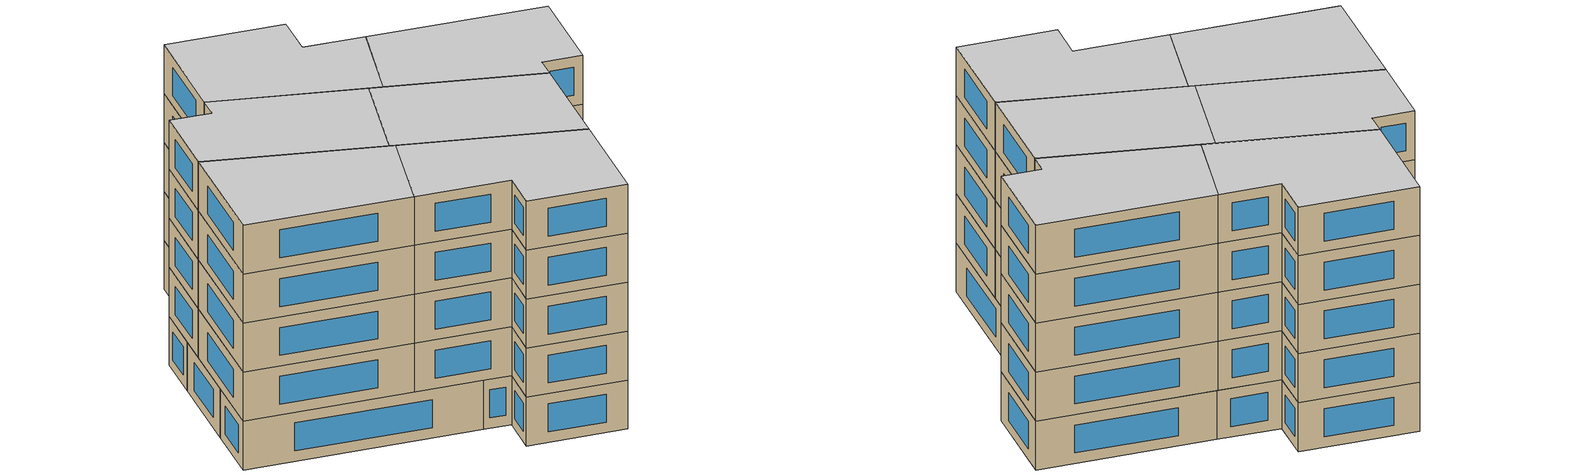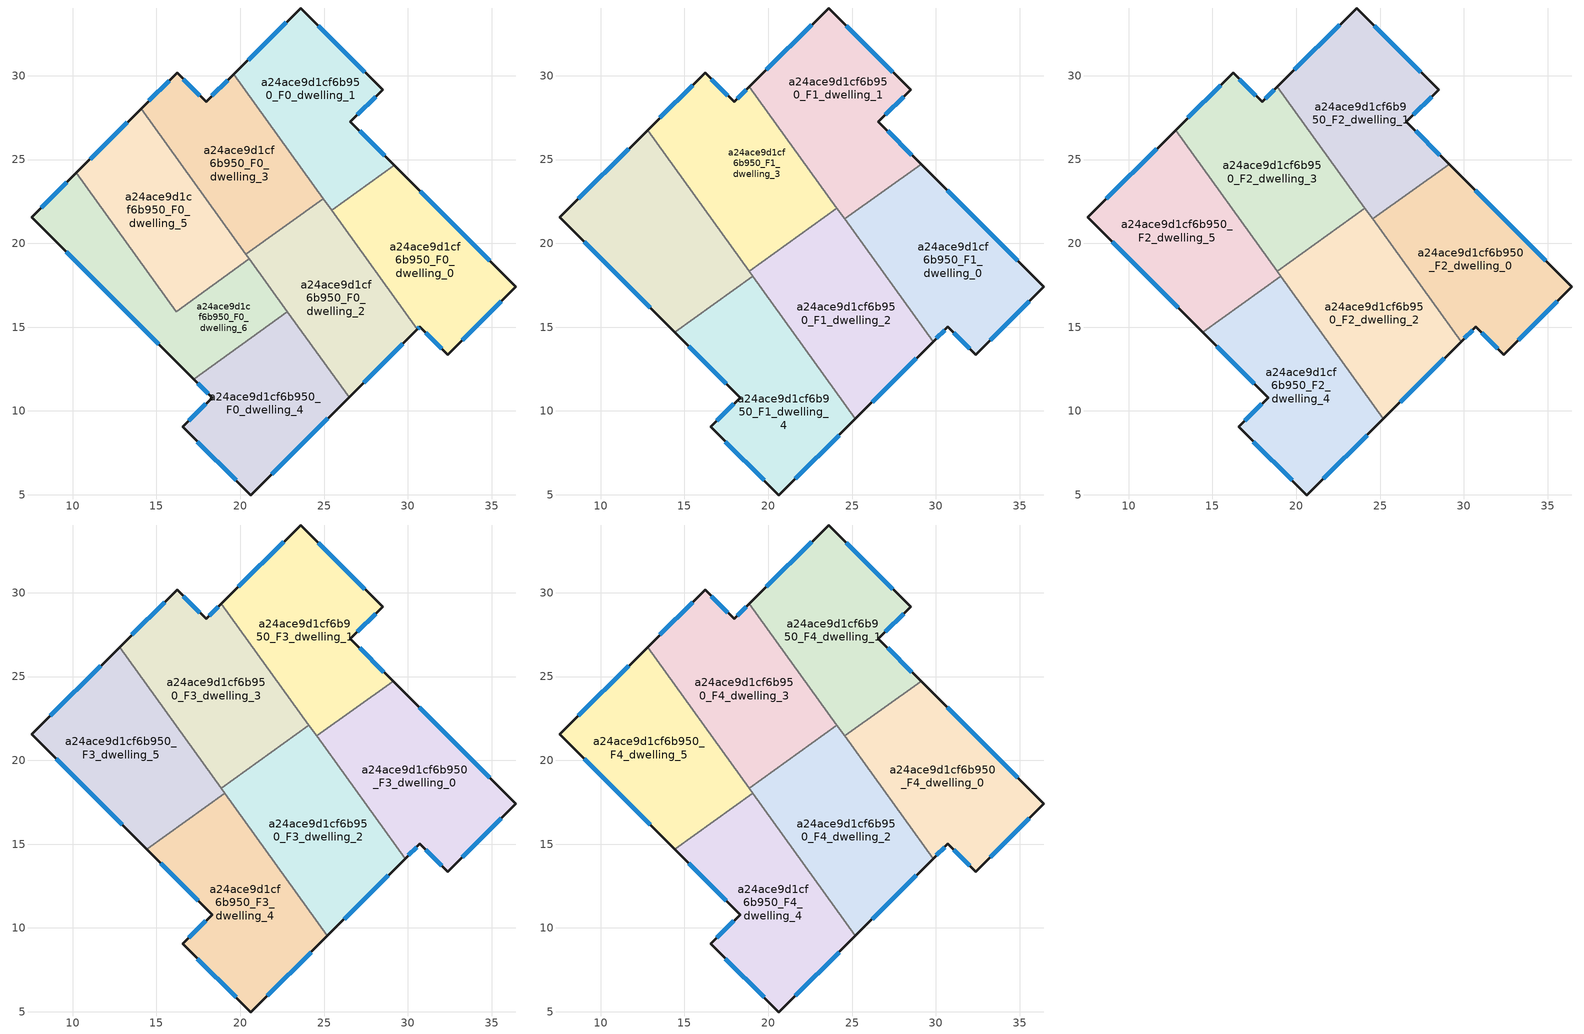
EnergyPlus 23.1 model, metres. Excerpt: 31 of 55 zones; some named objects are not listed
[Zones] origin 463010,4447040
a24ace9d1cf6b950_F0_dwelling_0
 floor ground (EU_floor_Construction): 36.44,17.41 32.37,13.36 30.72,15.01 30.56,14.86 25.45,21.97 29.18,24.66 z0
 wall outside (EU_wall_Construction): 30.56,14.86 30.72,15.01 32.37,13.36 36.44,17.41 29.18,24.66 z0:3
 wall to a24ace9d1cf6b950_F0_dwelling_1 (EU_wall_Construction): 29.18,24.66 25.45,21.97 z0:3
 wall to a24ace9d1cf6b950_F0_dwelling_2 (EU_wall_Construction): 25.45,21.97 30.56,14.86 z0:3
 window (EU_Window_Construction): 31.07,14.66 32.01,13.72 / 30.6,14.9 30.68,14.98 / 34.89,18.96 30.74,23.1 / 33.24,14.23 35.57,16.54 z0.64:2.36
a24ace9d1cf6b950_F0_dwelling_1
 floor ground (EU_floor_Construction): 28.49,29.17 26.57,27.27 29.18,24.66 25.45,21.97 19.61,30.08 23.6,34.04 z0
 wall outside (EU_wall_Construction): 29.18,24.66 26.57,27.27 28.49,29.17 23.6,34.04 19.61,30.08 z0:3
 wall to a24ace9d1cf6b950_F0_dwelling_3 (EU_wall_Construction): 19.61,30.08 24.94,22.67 z0:3
 wall to a24ace9d1cf6b950_F0_dwelling_2 (EU_wall_Construction): 24.94,22.67 25.45,21.97 z0:3
 window (EU_Window_Construction): 22.75,33.19 20.46,30.93 / 27.44,30.21 24.65,33 / 26.98,27.67 28.08,28.76 / 28.62,25.22 27.13,26.71 z0.64:2.36
a24ace9d1cf6b950_F0_dwelling_2
 floor ground (EU_floor_Construction): 24.94,22.67 30.56,14.86 26.49,10.81 20.34,19.35 z0
 wall outside (EU_wall_Construction): 26.49,10.81 30.56,14.86 z0:3
 wall to a24ace9d1cf6b950_F0_dwelling_3 (EU_wall_Construction): 24.94,22.67 20.34,19.35 z0:3
 wall to a24ace9d1cf6b950_F0_dwelling_4 (EU_wall_Construction): 22.8,15.93 26.49,10.81 z0:3
 wall to a24ace9d1cf6b950_F0_dwelling_6 (EU_wall_Construction): 20.54,19.08 22.8,15.93 z0:3
 wall to a24ace9d1cf6b950_F0_dwelling_5 (EU_wall_Construction): 20.34,19.35 20.54,19.08 z0:3
 window (EU_Window_Construction): 27.36,11.68 29.69,14 z0.64:2.36
 ceiling adiabatic (EU_roof_Construction): 29.83,14.14 24.12,22.07 20.34,19.35 26.49,10.81 z3
a24ace9d1cf6b950_F0_dwelling_3
 floor ground (EU_floor_Construction): 19.61,30.08 24.94,22.67 20.34,19.35 14.09,28.04 16.23,30.17 17.96,28.44 z0
 wall outside (EU_wall_Construction): 19.61,30.08 17.96,28.44 16.23,30.17 14.09,28.04 z0:3
 wall to a24ace9d1cf6b950_F0_dwelling_5 (EU_wall_Construction): 14.09,28.04 20.34,19.35 z0:3
 window (EU_Window_Construction): 15.77,29.71 14.54,28.5 / 17.59,28.81 16.6,29.8 / 19.25,29.73 18.31,28.79 z0.64:2.36
a24ace9d1cf6b950_F0_dwelling_4
 floor ground (EU_floor_Construction): 22.8,15.93 26.49,10.81 20.63,4.99 16.56,9.04 18.32,10.79 17.21,11.9 z0
 wall outside (EU_wall_Construction): 17.21,11.9 18.32,10.79 16.56,9.04 20.63,4.99 26.49,10.81 z0:3
 wall to a24ace9d1cf6b950_F0_dwelling_6 (EU_wall_Construction): 22.8,15.93 17.21,11.9 z0:3
 window (EU_Window_Construction): 21.88,6.23 25.23,9.56 / 17.43,8.18 19.76,5.85 / 17.95,10.42 16.94,9.42 / 17.45,11.66 18.08,11.03 z0.64:2.36
 ceiling adiabatic (EU_roof_Construction): 26.49,10.81 22.8,15.93 21.35,14.88 25.2,9.53 z3
a24ace9d1cf6b950_F0_dwelling_5
 floor ground (EU_floor_Construction): 14.09,28.04 20.54,19.08 16.17,15.93 10.22,24.2 z0
 wall outside (EU_wall_Construction): 14.09,28.04 10.22,24.2 z0:3
 wall to a24ace9d1cf6b950_F0_dwelling_6 (EU_wall_Construction): 10.22,24.2 16.17,15.93 20.54,19.08 z0:3
 window (EU_Window_Construction): 13.26,27.22 11.05,25.02 z0.64:2.36
 ceiling adiabatic (EU_roof_Construction): 20.54,19.08 20.32,19.38 18.86,18.33 19.08,18.03 z3
a24ace9d1cf6b950_F0_dwelling_6
 floor ground (EU_floor_Construction): 20.54,19.08 22.8,15.93 17.21,11.9 7.55,21.55 10.22,24.2 16.17,15.93 z0
 wall outside (EU_wall_Construction): 10.22,24.2 7.55,21.55 17.21,11.9 z0:3
 window (EU_Window_Construction): 9.62,19.49 15.14,13.97 / 9.65,23.63 8.12,22.12 z0.64:2.36
 ceiling adiabatic (EU_roof_Construction): 22.8,15.93 20.54,19.08 19.08,18.03 21.35,14.88 z3
a24ace9d1cf6b950_F1_dwelling_0
 floor to a24ace9d1cf6b950_F0_dwelling_0 (EU_floor_Construction): 36.44,17.41 32.37,13.36 30.72,15.01 30.56,14.86 25.45,21.97 29.18,24.66 z3
 floor to a24ace9d1cf6b950_F0_dwelling_2 (EU_floor_Construction): 25.39,22.05 30.56,14.86 29.83,14.14 24.57,21.45 z3
 floor to a24ace9d1cf6b950_F0_dwelling_1 (EU_floor_Construction): 29.18,24.66 25.45,21.97 25.39,22.05 29.11,24.73 z3
 wall outside (EU_wall_Construction): 29.83,14.14 30.72,15.01 32.37,13.36 36.44,17.41 29.11,24.73 z3:6
 wall to a24ace9d1cf6b950_F1_dwelling_1 (EU_wall_Construction): 29.11,24.73 24.57,21.45 z3:6
 wall to a24ace9d1cf6b950_F1_dwelling_2 (EU_wall_Construction): 24.57,21.45 29.83,14.14 z3:6
 window (EU_Window_Construction): 31.07,14.66 32.01,13.72 / 30.02,14.32 30.53,14.83 / 34.87,18.97 30.68,23.16 / 33.24,14.23 35.57,16.54 z3.64:5.36
a24ace9d1cf6b950_F1_dwelling_1
 floor to a24ace9d1cf6b950_F0_dwelling_1 (EU_floor_Construction): 28.49,29.17 26.57,27.27 29.11,24.73 25.39,22.05 19.61,30.08 23.6,34.04 z3
 floor to a24ace9d1cf6b950_F0_dwelling_3 (EU_floor_Construction): 19.61,30.08 24.94,22.67 24.12,22.07 18.88,29.35 z3
 floor to a24ace9d1cf6b950_F0_dwelling_2 (EU_floor_Construction): 24.94,22.67 25.39,22.05 24.57,21.45 24.12,22.07 z3
 wall outside (EU_wall_Construction): 29.11,24.73 26.57,27.27 28.49,29.17 23.6,34.04 18.88,29.35 z3:6
 wall to a24ace9d1cf6b950_F1_dwelling_3 (EU_wall_Construction): 18.88,29.35 24.1,22.1 z3:6
 wall to a24ace9d1cf6b950_F1_dwelling_2 (EU_wall_Construction): 24.1,22.1 24.57,21.45 z3:6
 window (EU_Window_Construction): 22.59,33.04 19.89,30.36 / 27.44,30.21 24.65,33 / 26.98,27.67 28.08,28.76 / 28.57,25.27 27.11,26.72 z3.64:5.36
a24ace9d1cf6b950_F1_dwelling_2
 floor to a24ace9d1cf6b950_F0_dwelling_3 (EU_floor_Construction): 24.1,22.1 24.12,22.07 20.34,19.35 20.32,19.38 z3
 floor adiabatic (EU_floor_Construction): 24.12,22.07 29.83,14.14 25.2,9.53 18.86,18.33 20.32,19.38 20.34,19.35 z3
 wall outside (EU_wall_Construction): 25.2,9.53 29.83,14.14 z3:6
 wall to a24ace9d1cf6b950_F1_dwelling_3 (EU_wall_Construction): 24.1,22.1 18.86,18.33 z3:6
 wall to a24ace9d1cf6b950_F1_dwelling_4 (EU_wall_Construction): 19.07,18.04 25.2,9.53 z3:6
 wall to a24ace9d1cf6b950_F1_dwelling_5 (EU_wall_Construction): 18.86,18.33 19.07,18.04 z3:6
 window (EU_Window_Construction): 26.19,10.52 28.84,13.15 z3.64:5.36
a24ace9d1cf6b950_F1_dwelling_3
 floor to a24ace9d1cf6b950_F0_dwelling_3 (EU_floor_Construction): 18.88,29.35 24.1,22.1 20.32,19.38 14.09,28.04 16.23,30.17 17.96,28.44 z3
 floor to a24ace9d1cf6b950_F0_dwelling_5 (EU_floor_Construction): 14.09,28.04 20.32,19.38 18.86,18.33 12.8,26.76 z3
 wall outside (EU_wall_Construction): 18.88,29.35 17.96,28.44 16.23,30.17 12.79,26.76 z3:6
 wall to a24ace9d1cf6b950_F1_dwelling_5 (EU_wall_Construction): 12.79,26.76 18.86,18.33 z3:6
 window (EU_Window_Construction): 15.49,29.44 13.53,27.49 / 17.59,28.81 16.6,29.8 / 18.68,29.16 18.16,28.64 z3.64:5.36
a24ace9d1cf6b950_F1_dwelling_4
 floor to a24ace9d1cf6b950_F0_dwelling_4 (EU_floor_Construction): 21.35,14.88 25.2,9.53 20.63,4.99 16.56,9.04 18.32,10.79 17.21,11.9 z3
 floor to a24ace9d1cf6b950_F0_dwelling_6 (EU_floor_Construction): 19.08,18.03 21.35,14.88 17.21,11.9 14.42,14.69 16.16,15.94 16.17,15.93 z3
 floor to a24ace9d1cf6b950_F0_dwelling_5 (EU_floor_Construction): 19.07,18.04 19.08,18.03 16.17,15.93 16.16,15.94 z3
 wall outside (EU_wall_Construction): 14.42,14.69 18.32,10.79 16.56,9.04 20.63,4.99 25.2,9.53 z3:6
 wall to a24ace9d1cf6b950_F1_dwelling_5 (EU_wall_Construction): 19.07,18.04 14.42,14.69 z3:6
 window (EU_Window_Construction): 17.43,8.18 19.76,5.85 / 17.95,10.42 16.94,9.42 / 15.26,13.86 17.49,11.63 / 21.61,5.96 24.22,8.56 z3.64:5.36
a24ace9d1cf6b950_F1_dwelling_5
 floor to a24ace9d1cf6b950_F0_dwelling_5 (EU_floor_Construction): 12.8,26.76 19.07,18.04 16.16,15.94 10.22,24.2 z3
 floor to a24ace9d1cf6b950_F0_dwelling_6 (EU_floor_Construction): 10.22,24.2 16.16,15.94 14.42,14.69 7.55,21.55 z3
 wall outside (EU_wall_Construction): 12.79,26.76 7.55,21.55 14.42,14.69 z3:6
 window (EU_Window_Construction): 9.02,20.08 12.95,16.16 / 11.67,25.64 8.68,22.67 z3.64:5.36
a24ace9d1cf6b950_F2_dwelling_0
 floor to a24ace9d1cf6b950_F1_dwelling_0 (EU_floor_Construction): 36.44,17.41 32.37,13.36 30.72,15.01 29.83,14.14 24.57,21.45 29.11,24.73 z6
 wall outside (EU_wall_Construction): 29.83,14.14 30.72,15.01 32.37,13.36 36.44,17.41 29.11,24.73 z6:9
 wall to a24ace9d1cf6b950_F2_dwelling_1 (EU_wall_Construction): 29.11,24.73 24.57,21.45 z6:9
 wall to a24ace9d1cf6b950_F2_dwelling_2 (EU_wall_Construction): 24.57,21.45 29.83,14.14 z6:9
 window (EU_Window_Construction): 31.07,14.66 32.01,13.72 / 30.02,14.32 30.53,14.83 / 34.87,18.97 30.68,23.16 / 33.24,14.23 35.57,16.54 z6.64:8.36
a24ace9d1cf6b950_F2_dwelling_1
 floor to a24ace9d1cf6b950_F1_dwelling_1 (EU_floor_Construction): 28.49,29.17 26.57,27.27 29.11,24.73 24.57,21.45 18.88,29.35 23.6,34.04 z6
 wall outside (EU_wall_Construction): 29.11,24.73 26.57,27.27 28.49,29.17 23.6,34.04 18.88,29.35 z6:9
 wall to a24ace9d1cf6b950_F2_dwelling_3 (EU_wall_Construction): 18.88,29.35 24.1,22.1 z6:9
 wall to a24ace9d1cf6b950_F2_dwelling_2 (EU_wall_Construction): 24.1,22.1 24.57,21.45 z6:9
 window (EU_Window_Construction): 22.59,33.04 19.89,30.36 / 27.44,30.21 24.65,33 / 26.98,27.67 28.08,28.76 / 28.57,25.27 27.11,26.72 z6.64:8.36
a24ace9d1cf6b950_F2_dwelling_2
 floor to a24ace9d1cf6b950_F1_dwelling_2 (EU_floor_Construction): 24.1,22.1 29.83,14.14 25.2,9.53 18.86,18.33 z6
 wall outside (EU_wall_Construction): 25.2,9.53 29.83,14.14 z6:9
 wall to a24ace9d1cf6b950_F2_dwelling_3 (EU_wall_Construction): 24.1,22.1 18.86,18.33 z6:9
 wall to a24ace9d1cf6b950_F2_dwelling_4 (EU_wall_Construction): 19.07,18.04 25.2,9.53 z6:9
 wall to a24ace9d1cf6b950_F2_dwelling_5 (EU_wall_Construction): 18.86,18.33 19.07,18.04 z6:9
 window (EU_Window_Construction): 26.19,10.52 28.84,13.15 z6.64:8.36
a24ace9d1cf6b950_F2_dwelling_3
 floor to a24ace9d1cf6b950_F1_dwelling_3 (EU_floor_Construction): 18.88,29.35 24.1,22.1 18.86,18.33 12.79,26.76 16.23,30.17 17.96,28.44 z6
 wall outside (EU_wall_Construction): 18.88,29.35 17.96,28.44 16.23,30.17 12.79,26.76 z6:9
 wall to a24ace9d1cf6b950_F2_dwelling_5 (EU_wall_Construction): 12.79,26.76 18.86,18.33 z6:9
 window (EU_Window_Construction): 15.49,29.44 13.53,27.49 / 17.59,28.81 16.6,29.8 / 18.68,29.16 18.16,28.64 z6.64:8.36
a24ace9d1cf6b950_F2_dwelling_4
 floor to a24ace9d1cf6b950_F1_dwelling_4 (EU_floor_Construction): 19.07,18.04 25.2,9.53 20.63,4.99 16.56,9.04 18.32,10.79 14.42,14.69 z6
 wall outside (EU_wall_Construction): 14.42,14.69 18.32,10.79 16.56,9.04 20.63,4.99 25.2,9.53 z6:9
 wall to a24ace9d1cf6b950_F2_dwelling_5 (EU_wall_Construction): 19.07,18.04 14.42,14.69 z6:9
 window (EU_Window_Construction): 17.43,8.18 19.76,5.85 / 17.95,10.42 16.94,9.42 / 15.26,13.86 17.49,11.63 / 21.61,5.96 24.22,8.56 z6.64:8.36
a24ace9d1cf6b950_F2_dwelling_5
 floor to a24ace9d1cf6b950_F1_dwelling_5 (EU_floor_Construction): 12.79,26.76 19.07,18.04 14.42,14.69 7.55,21.55 z6
 wall outside (EU_wall_Construction): 12.79,26.76 7.55,21.55 14.42,14.69 z6:9
 window (EU_Window_Construction): 9.02,20.08 12.95,16.16 / 11.67,25.64 8.68,22.67 z6.64:8.36
a24ace9d1cf6b950_F3_dwelling_0
 floor to a24ace9d1cf6b950_F2_dwelling_0 (EU_floor_Construction): 36.44,17.41 32.37,13.36 30.72,15.01 29.83,14.14 24.57,21.45 29.11,24.73 z9
 wall outside (EU_wall_Construction): 29.83,14.14 30.72,15.01 32.37,13.36 36.44,17.41 29.11,24.73 z9:12
 wall to a24ace9d1cf6b950_F3_dwelling_1 (EU_wall_Construction): 29.11,24.73 24.57,21.45 z9:12
 wall to a24ace9d1cf6b950_F3_dwelling_2 (EU_wall_Construction): 24.57,21.45 29.83,14.14 z9:12
 window (EU_Window_Construction): 31.07,14.66 32.01,13.72 / 30.02,14.32 30.53,14.83 / 34.87,18.97 30.68,23.16 / 33.24,14.23 35.57,16.54 z9.64:11.36
a24ace9d1cf6b950_F3_dwelling_1
 floor to a24ace9d1cf6b950_F2_dwelling_1 (EU_floor_Construction): 28.49,29.17 26.57,27.27 29.11,24.73 24.57,21.45 18.88,29.35 23.6,34.04 z9
 wall outside (EU_wall_Construction): 29.11,24.73 26.57,27.27 28.49,29.17 23.6,34.04 18.88,29.35 z9:12
 wall to a24ace9d1cf6b950_F3_dwelling_3 (EU_wall_Construction): 18.88,29.35 24.1,22.1 z9:12
 wall to a24ace9d1cf6b950_F3_dwelling_2 (EU_wall_Construction): 24.1,22.1 24.57,21.45 z9:12
 window (EU_Window_Construction): 22.59,33.04 19.89,30.36 / 27.44,30.21 24.65,33 / 26.98,27.67 28.08,28.76 / 28.57,25.27 27.11,26.72 z9.64:11.36
a24ace9d1cf6b950_F3_dwelling_2
 floor to a24ace9d1cf6b950_F2_dwelling_2 (EU_floor_Construction): 24.1,22.1 29.83,14.14 25.2,9.53 18.86,18.33 z9
 wall outside (EU_wall_Construction): 25.2,9.53 29.83,14.14 z9:12
 wall to a24ace9d1cf6b950_F3_dwelling_3 (EU_wall_Construction): 24.1,22.1 18.86,18.33 z9:12
 wall to a24ace9d1cf6b950_F3_dwelling_4 (EU_wall_Construction): 19.07,18.04 25.2,9.53 z9:12
 wall to a24ace9d1cf6b950_F3_dwelling_5 (EU_wall_Construction): 18.86,18.33 19.07,18.04 z9:12
 window (EU_Window_Construction): 26.19,10.52 28.84,13.15 z9.64:11.36
a24ace9d1cf6b950_F3_dwelling_3
 floor to a24ace9d1cf6b950_F2_dwelling_3 (EU_floor_Construction): 18.88,29.35 24.1,22.1 18.86,18.33 12.79,26.76 16.23,30.17 17.96,28.44 z9
 wall outside (EU_wall_Construction): 18.88,29.35 17.96,28.44 16.23,30.17 12.79,26.76 z9:12
 wall to a24ace9d1cf6b950_F3_dwelling_5 (EU_wall_Construction): 12.79,26.76 18.86,18.33 z9:12
 window (EU_Window_Construction): 15.49,29.44 13.53,27.49 / 17.59,28.81 16.6,29.8 / 18.68,29.16 18.16,28.64 z9.64:11.36
a24ace9d1cf6b950_F3_dwelling_4
 floor to a24ace9d1cf6b950_F2_dwelling_4 (EU_floor_Construction): 19.07,18.04 25.2,9.53 20.63,4.99 16.56,9.04 18.32,10.79 14.42,14.69 z9
 wall outside (EU_wall_Construction): 14.42,14.69 18.32,10.79 16.56,9.04 20.63,4.99 25.2,9.53 z9:12
 wall to a24ace9d1cf6b950_F3_dwelling_5 (EU_wall_Construction): 19.07,18.04 14.42,14.69 z9:12
 window (EU_Window_Construction): 17.43,8.18 19.76,5.85 / 17.95,10.42 16.94,9.42 / 15.26,13.86 17.49,11.63 / 21.61,5.96 24.22,8.56 z9.64:11.36
a24ace9d1cf6b950_F3_dwelling_5
 floor to a24ace9d1cf6b950_F2_dwelling_5 (EU_floor_Construction): 12.79,26.76 19.07,18.04 14.42,14.69 7.55,21.55 z9
 wall outside (EU_wall_Construction): 12.79,26.76 7.55,21.55 14.42,14.69 z9:12
 window (EU_Window_Construction): 9.02,20.08 12.95,16.16 / 11.67,25.64 8.68,22.67 z9.64:11.36
a24ace9d1cf6b950_F4_dwelling_0
 floor to a24ace9d1cf6b950_F3_dwelling_0 (EU_floor_Construction): 36.44,17.41 32.37,13.36 30.72,15.01 29.83,14.14 24.57,21.45 29.11,24.73 z12
 wall outside (EU_wall_Construction): 29.83,14.14 30.72,15.01 32.37,13.36 36.44,17.41 29.11,24.73 z12:15
 wall to a24ace9d1cf6b950_F4_dwelling_1 (EU_wall_Construction): 29.11,24.73 24.57,21.45 z12:15
 wall to a24ace9d1cf6b950_F4_dwelling_2 (EU_wall_Construction): 24.57,21.45 29.83,14.14 z12:15
 window (EU_Window_Construction): 31.07,14.66 32.01,13.72 / 30.02,14.32 30.53,14.83 / 34.87,18.97 30.68,23.16 / 33.24,14.23 35.57,16.54 z12.64:14.36
 ceiling to a24ace9d1cf6b950_F5_dwelling_0 (EU_floor_Construction): 36.44,17.41 29.11,24.73 24.57,21.45 29.83,14.14 30.72,15.01 32.37,13.36 z15
a24ace9d1cf6b950_F4_dwelling_1
 floor to a24ace9d1cf6b950_F3_dwelling_1 (EU_floor_Construction): 28.49,29.17 26.57,27.27 29.11,24.73 24.57,21.45 18.88,29.35 23.6,34.04 z12
 wall outside (EU_wall_Construction): 29.11,24.73 26.57,27.27 28.49,29.17 23.6,34.04 18.88,29.35 z12:15
 wall to a24ace9d1cf6b950_F4_dwelling_3 (EU_wall_Construction): 18.88,29.35 24.1,22.1 z12:15
 wall to a24ace9d1cf6b950_F4_dwelling_2 (EU_wall_Construction): 24.1,22.1 24.57,21.45 z12:15
 window (EU_Window_Construction): 22.59,33.04 19.89,30.36 / 27.44,30.21 24.65,33 / 26.98,27.67 28.08,28.76 / 28.57,25.27 27.11,26.72 z12.64:14.36
 ceiling to a24ace9d1cf6b950_F5_dwelling_1 (EU_floor_Construction): 29.11,24.73 26.57,27.27 28.49,29.17 23.6,34.04 18.88,29.35 24.57,21.45 z15
a24ace9d1cf6b950_F4_dwelling_2
 floor to a24ace9d1cf6b950_F3_dwelling_2 (EU_floor_Construction): 24.1,22.1 29.83,14.14 25.2,9.53 18.86,18.33 z12
 wall outside (EU_wall_Construction): 25.2,9.53 29.83,14.14 z12:15
 wall to a24ace9d1cf6b950_F4_dwelling_3 (EU_wall_Construction): 24.1,22.1 18.86,18.33 z12:15
 wall to a24ace9d1cf6b950_F4_dwelling_4 (EU_wall_Construction): 19.07,18.04 25.2,9.53 z12:15
 wall to a24ace9d1cf6b950_F4_dwelling_5 (EU_wall_Construction): 18.86,18.33 19.07,18.04 z12:15
 window (EU_Window_Construction): 26.19,10.52 28.84,13.15 z12.64:14.36
 ceiling to a24ace9d1cf6b950_F5_dwelling_2 (EU_floor_Construction): 29.83,14.14 24.1,22.1 18.86,18.33 25.2,9.53 z15
a24ace9d1cf6b950_F4_dwelling_3
 floor to a24ace9d1cf6b950_F3_dwelling_3 (EU_floor_Construction): 18.88,29.35 24.1,22.1 18.86,18.33 12.79,26.76 16.23,30.17 17.96,28.44 z12
 wall outside (EU_wall_Construction): 18.88,29.35 17.96,28.44 16.23,30.17 12.79,26.76 z12:15
 wall to a24ace9d1cf6b950_F4_dwelling_5 (EU_wall_Construction): 12.79,26.76 18.86,18.33 z12:15
 window (EU_Window_Construction): 15.49,29.44 13.53,27.49 / 17.59,28.81 16.6,29.8 / 18.68,29.16 18.16,28.64 z12.64:14.36
 ceiling to a24ace9d1cf6b950_F5_dwelling_3 (EU_floor_Construction): 24.1,22.1 18.88,29.35 17.96,28.44 16.23,30.17 12.79,26.76 18.86,18.33 z15
a24ace9d1cf6b950_F4_dwelling_4
 floor to a24ace9d1cf6b950_F3_dwelling_4 (EU_floor_Construction): 19.07,18.04 25.2,9.53 20.63,4.99 16.56,9.04 18.32,10.79 14.42,14.69 z12
 wall outside (EU_wall_Construction): 14.42,14.69 18.32,10.79 16.56,9.04 20.63,4.99 25.2,9.53 z12:15
 wall to a24ace9d1cf6b950_F4_dwelling_5 (EU_wall_Construction): 19.07,18.04 14.42,14.69 z12:15
 window (EU_Window_Construction): 17.43,8.18 19.76,5.85 / 17.95,10.42 16.94,9.42 / 15.26,13.86 17.49,11.63 / 21.61,5.96 24.22,8.56 z12.64:14.36
 ceiling to a24ace9d1cf6b950_F5_dwelling_4 (EU_floor_Construction): 25.2,9.53 19.07,18.04 14.42,14.69 18.32,10.79 16.56,9.04 20.63,4.99 z15
a24ace9d1cf6b950_F4_dwelling_5
 floor to a24ace9d1cf6b950_F3_dwelling_5 (EU_floor_Construction): 12.79,26.76 19.07,18.04 14.42,14.69 7.55,21.55 z12
 wall outside (EU_wall_Construction): 12.79,26.76 7.55,21.55 14.42,14.69 z12:15
 window (EU_Window_Construction): 9.02,20.08 12.95,16.16 / 11.67,25.64 8.68,22.67 z12.64:14.36
 ceiling to a24ace9d1cf6b950_F5_dwelling_5 (EU_floor_Construction): 19.07,18.04 12.79,26.76 7.55,21.55 14.42,14.69 z15
[Building]
EU S2 Campaign: North Axis=0; Terrain=City; Solar Distribution=FullExterior
[Site:Location]
Yerevan-Zvartnots.Intl.AP: Latitude=40.15; Longitude=44.383; Time Zone=4; Elevation=854
[SizingPeriod:WeatherFileDays]
AnnualSizingPeriod: Begin Month=1; Begin Day of Month=1; End Month=12; End Day of Month=31; Day of Week for Start Day=Monday; Use Weather File Daylight Saving Period=No; Use Weather File Rain and Snow Indicators=No
[MATERIAL]
EU_InternalMass_Material: Roughness=MediumRough; Thickness=0.1; Conductivity=1; Density=1800; Specific Heat=900; Thermal Absorptance=0.9; Solar Absorptance=0.7; Visible Absorptance=0.7
[MATERIAL:NOMASS] Roughness=MediumRough; Thermal Absorptance=0.9; Solar Absorptance=0.7; Visible Absorptance=0.7
Name | Thermal Resistance
EU_wall_NoMass | 1.05043
EU_roof_NoMass | 1.45357
EU_floor_NoMass | 0.478065
[WINDOWMATERIAL:SIMPLEGLAZINGSYSTEM]
EU_Window_SimpleGlazing: UFactor=2.5566; Solar Heat Gain Coefficient=0.75; Visible Transmittance=0.75
[CONSTRUCTION]
EU_wall_Construction: EU_wall_NoMass
EU_roof_Construction: EU_roof_NoMass
EU_floor_Construction: EU_floor_NoMass
EU_Window_Construction: EU_Window_SimpleGlazing
EU_InternalMass_Construction: EU_InternalMass_Material
[ZONE] Type=1; Multiplier=1; Ceiling Height=autocalculate; Floor Area=autocalculate; Part of Total Floor Area=Yes
Name | Volume
a24ace9d1cf6b950_F0_dwelling_0 | 171.368
a24ace9d1cf6b950_F1_dwelling_0; a24ace9d1cf6b950_F2_dwelling_0; a24ace9d1cf6b950_F3_dwelling_0; a24ace9d1cf6b950_F4_dwelling_0 | 199.963
a24ace9d1cf6b950_F0_dwelling_1 | 171.385
a24ace9d1cf6b950_F1_dwelling_1; a24ace9d1cf6b950_F2_dwelling_1; a24ace9d1cf6b950_F3_dwelling_1; a24ace9d1cf6b950_F4_dwelling_1 | 199.956
a24ace9d1cf6b950_F0_dwelling_2 | 171.394
a24ace9d1cf6b950_F1_dwelling_2; a24ace9d1cf6b950_F2_dwelling_2; a24ace9d1cf6b950_F3_dwelling_2; a24ace9d1cf6b950_F4_dwelling_2 | 199.955
a24ace9d1cf6b950_F0_dwelling_3 | 171.378
a24ace9d1cf6b950_F1_dwelling_3; a24ace9d1cf6b950_F2_dwelling_3; a24ace9d1cf6b950_F3_dwelling_3; a24ace9d1cf6b950_F4_dwelling_3 | 199.957
a24ace9d1cf6b950_F0_dwelling_4 | 171.397
a24ace9d1cf6b950_F1_dwelling_4; a24ace9d1cf6b950_F2_dwelling_4; a24ace9d1cf6b950_F3_dwelling_4; a24ace9d1cf6b950_F4_dwelling_4 | 199.965
a24ace9d1cf6b950_F0_dwelling_5 | 171.39
a24ace9d1cf6b950_F1_dwelling_5; a24ace9d1cf6b950_F2_dwelling_5; a24ace9d1cf6b950_F3_dwelling_5; a24ace9d1cf6b950_F4_dwelling_5 | 199.954
a24ace9d1cf6b950_F0_dwelling_6 | 171.386
[INTERNALMASS] Construction=EU_InternalMass_Construction
Name | Zone or ZoneList | Surface Area
a24ace9d1cf6b950_F0_dwelling_0_EU_InternalMass | a24ace9d1cf6b950_F0_dwelling_0 | 57.1217
a24ace9d1cf6b950_F0_dwelling_1_EU_InternalMass | a24ace9d1cf6b950_F0_dwelling_1 | 57.128
a24ace9d1cf6b950_F0_dwelling_2_EU_InternalMass | a24ace9d1cf6b950_F0_dwelling_2 | 57.1326
a24ace9d1cf6b950_F0_dwelling_3_EU_InternalMass | a24ace9d1cf6b950_F0_dwelling_3 | 57.1255
a24ace9d1cf6b950_F0_dwelling_4_EU_InternalMass | a24ace9d1cf6b950_F0_dwelling_4 | 57.1334
a24ace9d1cf6b950_F0_dwelling_5_EU_InternalMass | a24ace9d1cf6b950_F0_dwelling_5 | 57.1319
a24ace9d1cf6b950_F0_dwelling_6_EU_InternalMass | a24ace9d1cf6b950_F0_dwelling_6 | 57.1285
a24ace9d1cf6b950_F1_dwelling_0_EU_InternalMass | a24ace9d1cf6b950_F1_dwelling_0 | 66.6544
a24ace9d1cf6b950_F1_dwelling_1_EU_InternalMass | a24ace9d1cf6b950_F1_dwelling_1 | 66.6515
a24ace9d1cf6b950_F1_dwelling_2_EU_InternalMass | a24ace9d1cf6b950_F1_dwelling_2 | 66.6537
a24ace9d1cf6b950_F1_dwelling_3_EU_InternalMass | a24ace9d1cf6b950_F1_dwelling_3 | 66.652
a24ace9d1cf6b950_F1_dwelling_4_EU_InternalMass | a24ace9d1cf6b950_F1_dwelling_4 | 66.6545
a24ace9d1cf6b950_F1_dwelling_5_EU_InternalMass | a24ace9d1cf6b950_F1_dwelling_5 | 66.6512
a24ace9d1cf6b950_F2_dwelling_0_EU_InternalMass | a24ace9d1cf6b950_F2_dwelling_0 | 66.6544
a24ace9d1cf6b950_F2_dwelling_1_EU_InternalMass | a24ace9d1cf6b950_F2_dwelling_1 | 66.6515
a24ace9d1cf6b950_F2_dwelling_2_EU_InternalMass | a24ace9d1cf6b950_F2_dwelling_2 | 66.6537
a24ace9d1cf6b950_F2_dwelling_3_EU_InternalMass | a24ace9d1cf6b950_F2_dwelling_3 | 66.652
a24ace9d1cf6b950_F2_dwelling_4_EU_InternalMass | a24ace9d1cf6b950_F2_dwelling_4 | 66.6545
a24ace9d1cf6b950_F2_dwelling_5_EU_InternalMass | a24ace9d1cf6b950_F2_dwelling_5 | 66.6512
a24ace9d1cf6b950_F3_dwelling_0_EU_InternalMass | a24ace9d1cf6b950_F3_dwelling_0 | 66.6544
a24ace9d1cf6b950_F3_dwelling_1_EU_InternalMass | a24ace9d1cf6b950_F3_dwelling_1 | 66.6515
a24ace9d1cf6b950_F3_dwelling_2_EU_InternalMass | a24ace9d1cf6b950_F3_dwelling_2 | 66.6537
a24ace9d1cf6b950_F3_dwelling_3_EU_InternalMass | a24ace9d1cf6b950_F3_dwelling_3 | 66.652
a24ace9d1cf6b950_F3_dwelling_4_EU_InternalMass | a24ace9d1cf6b950_F3_dwelling_4 | 66.6545
a24ace9d1cf6b950_F3_dwelling_5_EU_InternalMass | a24ace9d1cf6b950_F3_dwelling_5 | 66.6512
a24ace9d1cf6b950_F4_dwelling_0_EU_InternalMass | a24ace9d1cf6b950_F4_dwelling_0 | 66.6544
a24ace9d1cf6b950_F4_dwelling_1_EU_InternalMass | a24ace9d1cf6b950_F4_dwelling_1 | 66.6515
a24ace9d1cf6b950_F4_dwelling_2_EU_InternalMass | a24ace9d1cf6b950_F4_dwelling_2 | 66.6537
a24ace9d1cf6b950_F4_dwelling_3_EU_InternalMass | a24ace9d1cf6b950_F4_dwelling_3 | 66.652
a24ace9d1cf6b950_F4_dwelling_4_EU_InternalMass | a24ace9d1cf6b950_F4_dwelling_4 | 66.6545
a24ace9d1cf6b950_F4_dwelling_5_EU_InternalMass | a24ace9d1cf6b950_F4_dwelling_5 | 66.6512
[OTHEREQUIPMENT] Fuel Type=Electricity; Design Level Calculation Method=Watts/Area; Power per Zone Floor Area=1; Fraction Latent=0; Fraction Radiant=0; Fraction Lost=0; Carbon Dioxide Generation Rate=0; EndUse Subcategory=EU_Step8_InternalGains
Name | Zone or ZoneList or Space or SpaceList | Schedule
EU_Step8_InternalGain_a24ace9d1cf6b950_F0_dwelling_0_f000 | a24ace9d1cf6b950_F0_dwelling_0 | EU_Step8_GainSchedule_a24ace9d1cf6b950_F0_dwelling_0_f000
EU_Step8_InternalGain_a24ace9d1cf6b950_F0_dwelling_1_f000 | a24ace9d1cf6b950_F0_dwelling_1 | EU_Step8_GainSchedule_a24ace9d1cf6b950_F0_dwelling_1_f000
EU_Step8_InternalGain_a24ace9d1cf6b950_F0_dwelling_2_f000 | a24ace9d1cf6b950_F0_dwelling_2 | EU_Step8_GainSchedule_a24ace9d1cf6b950_F0_dwelling_2_f000
EU_Step8_InternalGain_a24ace9d1cf6b950_F0_dwelling_3_f000 | a24ace9d1cf6b950_F0_dwelling_3 | EU_Step8_GainSchedule_a24ace9d1cf6b950_F0_dwelling_3_f000
EU_Step8_InternalGain_a24ace9d1cf6b950_F0_dwelling_4_f000 | a24ace9d1cf6b950_F0_dwelling_4 | EU_Step8_GainSchedule_a24ace9d1cf6b950_F0_dwelling_4_f000
EU_Step8_InternalGain_a24ace9d1cf6b950_F0_dwelling_5_f000 | a24ace9d1cf6b950_F0_dwelling_5 | EU_Step8_GainSchedule_a24ace9d1cf6b950_F0_dwelling_5_f000
EU_Step8_InternalGain_a24ace9d1cf6b950_F0_dwelling_6_f000 | a24ace9d1cf6b950_F0_dwelling_6 | EU_Step8_GainSchedule_a24ace9d1cf6b950_F0_dwelling_6_f000
EU_Step8_InternalGain_a24ace9d1cf6b950_F1_dwelling_0_f000 | a24ace9d1cf6b950_F1_dwelling_0 | EU_Step8_GainSchedule_a24ace9d1cf6b950_F1_dwelling_0_f000
EU_Step8_InternalGain_a24ace9d1cf6b950_F1_dwelling_1_f000 | a24ace9d1cf6b950_F1_dwelling_1 | EU_Step8_GainSchedule_a24ace9d1cf6b950_F1_dwelling_1_f000
EU_Step8_InternalGain_a24ace9d1cf6b950_F1_dwelling_2_f000 | a24ace9d1cf6b950_F1_dwelling_2 | EU_Step8_GainSchedule_a24ace9d1cf6b950_F1_dwelling_2_f000
EU_Step8_InternalGain_a24ace9d1cf6b950_F1_dwelling_3_f000 | a24ace9d1cf6b950_F1_dwelling_3 | EU_Step8_GainSchedule_a24ace9d1cf6b950_F1_dwelling_3_f000
EU_Step8_InternalGain_a24ace9d1cf6b950_F1_dwelling_4_f000 | a24ace9d1cf6b950_F1_dwelling_4 | EU_Step8_GainSchedule_a24ace9d1cf6b950_F1_dwelling_4_f000
EU_Step8_InternalGain_a24ace9d1cf6b950_F1_dwelling_5_f000 | a24ace9d1cf6b950_F1_dwelling_5 | EU_Step8_GainSchedule_a24ace9d1cf6b950_F1_dwelling_5_f000
EU_Step8_InternalGain_a24ace9d1cf6b950_F2_dwelling_0_f000 | a24ace9d1cf6b950_F2_dwelling_0 | EU_Step8_GainSchedule_a24ace9d1cf6b950_F2_dwelling_0_f000
EU_Step8_InternalGain_a24ace9d1cf6b950_F2_dwelling_1_f000 | a24ace9d1cf6b950_F2_dwelling_1 | EU_Step8_GainSchedule_a24ace9d1cf6b950_F2_dwelling_1_f000
EU_Step8_InternalGain_a24ace9d1cf6b950_F2_dwelling_2_f000 | a24ace9d1cf6b950_F2_dwelling_2 | EU_Step8_GainSchedule_a24ace9d1cf6b950_F2_dwelling_2_f000
EU_Step8_InternalGain_a24ace9d1cf6b950_F2_dwelling_3_f000 | a24ace9d1cf6b950_F2_dwelling_3 | EU_Step8_GainSchedule_a24ace9d1cf6b950_F2_dwelling_3_f000
EU_Step8_InternalGain_a24ace9d1cf6b950_F2_dwelling_4_f000 | a24ace9d1cf6b950_F2_dwelling_4 | EU_Step8_GainSchedule_a24ace9d1cf6b950_F2_dwelling_4_f000
EU_Step8_InternalGain_a24ace9d1cf6b950_F2_dwelling_5_f000 | a24ace9d1cf6b950_F2_dwelling_5 | EU_Step8_GainSchedule_a24ace9d1cf6b950_F2_dwelling_5_f000
EU_Step8_InternalGain_a24ace9d1cf6b950_F3_dwelling_0_f000 | a24ace9d1cf6b950_F3_dwelling_0 | EU_Step8_GainSchedule_a24ace9d1cf6b950_F3_dwelling_0_f000
EU_Step8_InternalGain_a24ace9d1cf6b950_F3_dwelling_1_f000 | a24ace9d1cf6b950_F3_dwelling_1 | EU_Step8_GainSchedule_a24ace9d1cf6b950_F3_dwelling_1_f000
EU_Step8_InternalGain_a24ace9d1cf6b950_F3_dwelling_2_f000 | a24ace9d1cf6b950_F3_dwelling_2 | EU_Step8_GainSchedule_a24ace9d1cf6b950_F3_dwelling_2_f000
EU_Step8_InternalGain_a24ace9d1cf6b950_F3_dwelling_3_f000 | a24ace9d1cf6b950_F3_dwelling_3 | EU_Step8_GainSchedule_a24ace9d1cf6b950_F3_dwelling_3_f000
EU_Step8_InternalGain_a24ace9d1cf6b950_F3_dwelling_4_f000 | a24ace9d1cf6b950_F3_dwelling_4 | EU_Step8_GainSchedule_a24ace9d1cf6b950_F3_dwelling_4_f000
EU_Step8_InternalGain_a24ace9d1cf6b950_F3_dwelling_5_f000 | a24ace9d1cf6b950_F3_dwelling_5 | EU_Step8_GainSchedule_a24ace9d1cf6b950_F3_dwelling_5_f000
EU_Step8_InternalGain_a24ace9d1cf6b950_F4_dwelling_0_f000 | a24ace9d1cf6b950_F4_dwelling_0 | EU_Step8_GainSchedule_a24ace9d1cf6b950_F4_dwelling_0_f000
EU_Step8_InternalGain_a24ace9d1cf6b950_F4_dwelling_1_f000 | a24ace9d1cf6b950_F4_dwelling_1 | EU_Step8_GainSchedule_a24ace9d1cf6b950_F4_dwelling_1_f000
EU_Step8_InternalGain_a24ace9d1cf6b950_F4_dwelling_2_f000 | a24ace9d1cf6b950_F4_dwelling_2 | EU_Step8_GainSchedule_a24ace9d1cf6b950_F4_dwelling_2_f000
EU_Step8_InternalGain_a24ace9d1cf6b950_F4_dwelling_3_f000 | a24ace9d1cf6b950_F4_dwelling_3 | EU_Step8_GainSchedule_a24ace9d1cf6b950_F4_dwelling_3_f000
EU_Step8_InternalGain_a24ace9d1cf6b950_F4_dwelling_4_f000 | a24ace9d1cf6b950_F4_dwelling_4 | EU_Step8_GainSchedule_a24ace9d1cf6b950_F4_dwelling_4_f000
EU_Step8_InternalGain_a24ace9d1cf6b950_F4_dwelling_5_f000 | a24ace9d1cf6b950_F4_dwelling_5 | EU_Step8_GainSchedule_a24ace9d1cf6b950_F4_dwelling_5_f000
[ZONEVENTILATION:DESIGNFLOWRATE] Schedule=EU_AlwaysOn; Design Flow Rate Calculation Method=AirChanges/Hour; Air Changes per Hour=0.557805; Ventilation Type=Natural; Fan Pressure Rise=0; Fan Total Efficiency=1; Constant Term Coefficient=1; Temperature Term Coefficient=0; Velocity Term Coefficient=0; Velocity Squared Term Coefficient=0; Minimum Indoor Temperature=-100; Maximum Indoor Temperature=100; Delta Temperature=-100; Minimum Outdoor Temperature=-100; Maximum Outdoor Temperature=100; Maximum Wind Speed=40
Name | Zone or ZoneList or Space or SpaceList
EU_ConstantAir_a24ace9d1cf6b950_F0_dwelling_0 | a24ace9d1cf6b950_F0_dwelling_0
EU_ConstantAir_a24ace9d1cf6b950_F0_dwelling_1 | a24ace9d1cf6b950_F0_dwelling_1
EU_ConstantAir_a24ace9d1cf6b950_F0_dwelling_2 | a24ace9d1cf6b950_F0_dwelling_2
EU_ConstantAir_a24ace9d1cf6b950_F0_dwelling_3 | a24ace9d1cf6b950_F0_dwelling_3
EU_ConstantAir_a24ace9d1cf6b950_F0_dwelling_4 | a24ace9d1cf6b950_F0_dwelling_4
EU_ConstantAir_a24ace9d1cf6b950_F0_dwelling_5 | a24ace9d1cf6b950_F0_dwelling_5
EU_ConstantAir_a24ace9d1cf6b950_F0_dwelling_6 | a24ace9d1cf6b950_F0_dwelling_6
EU_ConstantAir_a24ace9d1cf6b950_F1_dwelling_0 | a24ace9d1cf6b950_F1_dwelling_0
EU_ConstantAir_a24ace9d1cf6b950_F1_dwelling_1 | a24ace9d1cf6b950_F1_dwelling_1
EU_ConstantAir_a24ace9d1cf6b950_F1_dwelling_2 | a24ace9d1cf6b950_F1_dwelling_2
EU_ConstantAir_a24ace9d1cf6b950_F1_dwelling_3 | a24ace9d1cf6b950_F1_dwelling_3
EU_ConstantAir_a24ace9d1cf6b950_F1_dwelling_4 | a24ace9d1cf6b950_F1_dwelling_4
EU_ConstantAir_a24ace9d1cf6b950_F1_dwelling_5 | a24ace9d1cf6b950_F1_dwelling_5
EU_ConstantAir_a24ace9d1cf6b950_F2_dwelling_0 | a24ace9d1cf6b950_F2_dwelling_0
EU_ConstantAir_a24ace9d1cf6b950_F2_dwelling_1 | a24ace9d1cf6b950_F2_dwelling_1
EU_ConstantAir_a24ace9d1cf6b950_F2_dwelling_2 | a24ace9d1cf6b950_F2_dwelling_2
EU_ConstantAir_a24ace9d1cf6b950_F2_dwelling_3 | a24ace9d1cf6b950_F2_dwelling_3
EU_ConstantAir_a24ace9d1cf6b950_F2_dwelling_4 | a24ace9d1cf6b950_F2_dwelling_4
EU_ConstantAir_a24ace9d1cf6b950_F2_dwelling_5 | a24ace9d1cf6b950_F2_dwelling_5
EU_ConstantAir_a24ace9d1cf6b950_F3_dwelling_0 | a24ace9d1cf6b950_F3_dwelling_0
EU_ConstantAir_a24ace9d1cf6b950_F3_dwelling_1 | a24ace9d1cf6b950_F3_dwelling_1
EU_ConstantAir_a24ace9d1cf6b950_F3_dwelling_2 | a24ace9d1cf6b950_F3_dwelling_2
EU_ConstantAir_a24ace9d1cf6b950_F3_dwelling_3 | a24ace9d1cf6b950_F3_dwelling_3
EU_ConstantAir_a24ace9d1cf6b950_F3_dwelling_4 | a24ace9d1cf6b950_F3_dwelling_4
EU_ConstantAir_a24ace9d1cf6b950_F3_dwelling_5 | a24ace9d1cf6b950_F3_dwelling_5
EU_ConstantAir_a24ace9d1cf6b950_F4_dwelling_0 | a24ace9d1cf6b950_F4_dwelling_0
EU_ConstantAir_a24ace9d1cf6b950_F4_dwelling_1 | a24ace9d1cf6b950_F4_dwelling_1
EU_ConstantAir_a24ace9d1cf6b950_F4_dwelling_2 | a24ace9d1cf6b950_F4_dwelling_2
EU_ConstantAir_a24ace9d1cf6b950_F4_dwelling_3 | a24ace9d1cf6b950_F4_dwelling_3
EU_ConstantAir_a24ace9d1cf6b950_F4_dwelling_4 | a24ace9d1cf6b950_F4_dwelling_4
EU_ConstantAir_a24ace9d1cf6b950_F4_dwelling_5 | a24ace9d1cf6b950_F4_dwelling_5
[HVACTEMPLATE:THERMOSTAT] Constant Heating Setpoint=20; Constant Cooling Setpoint=50
EU_HeatOnly_a24ace9d1cf6b950_F0_dwelling_0; EU_HeatOnly_a24ace9d1cf6b950_F0_dwelling_1
[HVACTEMPLATE:ZONE:IDEALLOADSAIRSYSTEM] System Availability Schedule=EU_AlwaysOn; Maximum Heating Supply Air Temperature=50; Minimum Cooling Supply Air Temperature=13; Maximum Heating Supply Air Humidity Ratio=0.0156; Minimum Cooling Supply Air Humidity Ratio=0.0077; Heating Limit=NoLimit; Cooling Limit=NoLimit; Heating Availability Schedule=EU_AlwaysOn; Cooling Availability Schedule=EU_CoolingOff; Dehumidification Control Type=ConstantSensibleHeatRatio; Cooling Sensible Heat Ratio=0.7; Dehumidification Setpoint=60; Humidification Control Type=None; Humidification Setpoint=30; Outdoor Air Method=None; Outdoor Air Flow Rate per Person=0.00944; Outdoor Air Flow Rate per Zone Floor Area=0; Outdoor Air Flow Rate per Zone=0; Demand Controlled Ventilation Type=None; Outdoor Air Economizer Type=NoEconomizer; Heat Recovery Type=None; Sensible Heat Recovery Effectiveness=0.7; Latent Heat Recovery Effectiveness=0.65
Name | Template Thermostat
a24ace9d1cf6b950_F0_dwelling_0 | EU_HeatOnly_a24ace9d1cf6b950_F0_dwelling_0
a24ace9d1cf6b950_F0_dwelling_1 | EU_HeatOnly_a24ace9d1cf6b950_F0_dwelling_1
a24ace9d1cf6b950_F0_dwelling_2 | EU_HeatOnly_a24ace9d1cf6b950_F0_dwelling_2
a24ace9d1cf6b950_F0_dwelling_3 | EU_HeatOnly_a24ace9d1cf6b950_F0_dwelling_3
a24ace9d1cf6b950_F0_dwelling_4 | EU_HeatOnly_a24ace9d1cf6b950_F0_dwelling_4
a24ace9d1cf6b950_F0_dwelling_5 | EU_HeatOnly_a24ace9d1cf6b950_F0_dwelling_5
a24ace9d1cf6b950_F0_dwelling_6 | EU_HeatOnly_a24ace9d1cf6b950_F0_dwelling_6
a24ace9d1cf6b950_F1_dwelling_0 | EU_HeatOnly_a24ace9d1cf6b950_F1_dwelling_0
a24ace9d1cf6b950_F1_dwelling_1 | EU_HeatOnly_a24ace9d1cf6b950_F1_dwelling_1
a24ace9d1cf6b950_F1_dwelling_2 | EU_HeatOnly_a24ace9d1cf6b950_F1_dwelling_2
a24ace9d1cf6b950_F1_dwelling_3 | EU_HeatOnly_a24ace9d1cf6b950_F1_dwelling_3
a24ace9d1cf6b950_F1_dwelling_4 | EU_HeatOnly_a24ace9d1cf6b950_F1_dwelling_4
a24ace9d1cf6b950_F1_dwelling_5 | EU_HeatOnly_a24ace9d1cf6b950_F1_dwelling_5
a24ace9d1cf6b950_F2_dwelling_0 | EU_HeatOnly_a24ace9d1cf6b950_F2_dwelling_0
a24ace9d1cf6b950_F2_dwelling_1 | EU_HeatOnly_a24ace9d1cf6b950_F2_dwelling_1
a24ace9d1cf6b950_F2_dwelling_2 | EU_HeatOnly_a24ace9d1cf6b950_F2_dwelling_2
a24ace9d1cf6b950_F2_dwelling_3 | EU_HeatOnly_a24ace9d1cf6b950_F2_dwelling_3
a24ace9d1cf6b950_F2_dwelling_4 | EU_HeatOnly_a24ace9d1cf6b950_F2_dwelling_4
a24ace9d1cf6b950_F2_dwelling_5 | EU_HeatOnly_a24ace9d1cf6b950_F2_dwelling_5
a24ace9d1cf6b950_F3_dwelling_0 | EU_HeatOnly_a24ace9d1cf6b950_F3_dwelling_0
a24ace9d1cf6b950_F3_dwelling_1 | EU_HeatOnly_a24ace9d1cf6b950_F3_dwelling_1
a24ace9d1cf6b950_F3_dwelling_2 | EU_HeatOnly_a24ace9d1cf6b950_F3_dwelling_2
a24ace9d1cf6b950_F3_dwelling_3 | EU_HeatOnly_a24ace9d1cf6b950_F3_dwelling_3
a24ace9d1cf6b950_F3_dwelling_4 | EU_HeatOnly_a24ace9d1cf6b950_F3_dwelling_4
a24ace9d1cf6b950_F3_dwelling_5 | EU_HeatOnly_a24ace9d1cf6b950_F3_dwelling_5
a24ace9d1cf6b950_F4_dwelling_0 | EU_HeatOnly_a24ace9d1cf6b950_F4_dwelling_0
a24ace9d1cf6b950_F4_dwelling_1 | EU_HeatOnly_a24ace9d1cf6b950_F4_dwelling_1
a24ace9d1cf6b950_F4_dwelling_2 | EU_HeatOnly_a24ace9d1cf6b950_F4_dwelling_2
a24ace9d1cf6b950_F4_dwelling_3 | EU_HeatOnly_a24ace9d1cf6b950_F4_dwelling_3
a24ace9d1cf6b950_F4_dwelling_4 | EU_HeatOnly_a24ace9d1cf6b950_F4_dwelling_4
a24ace9d1cf6b950_F4_dwelling_5 | EU_HeatOnly_a24ace9d1cf6b950_F4_dwelling_5
[SIZING:ZONE] Zone Cooling Design Supply Air Temperature Input Method=SupplyAirTemperature; Zone Cooling Design Supply Air Temperature=13; Zone Heating Design Supply Air Temperature Input Method=SupplyAirTemperature; Zone Heating Design Supply Air Temperature=50; Zone Cooling Design Supply Air Humidity Ratio=0.008; Zone Heating Design Supply Air Humidity Ratio=0.008; Cooling Design Air Flow Method=DesignDay; Cooling Design Air Flow Rate=0; Cooling Minimum Air Flow per Zone Floor Area=0.000762; Cooling Minimum Air Flow=0; Cooling Minimum Air Flow Fraction=0.2; Heating Design Air Flow Method=DesignDay; Heating Design Air Flow Rate=0; Heating Maximum Air Flow per Zone Floor Area=0.002032; Heating Maximum Air Flow=0.141576; Heating Maximum Air Flow Fraction=0.3; Account for Dedicated Outdoor Air System=No; Dedicated Outdoor Air System Control Strategy=NeutralSupplyAir; Dedicated Outdoor Air Low Setpoint Temperature for Design=autosize; Dedicated Outdoor Air High Setpoint Temperature for Design=autosize; Zone Load Sizing Method=Sensible Load Only No Latent Load; Zone Latent Cooling Design Supply Air Humidity Ratio Input Method=HumidityRatioDifference; Zone Cooling Design Supply Air Humidity Ratio Difference=0.005; Zone Latent Heating Design Supply Air Humidity Ratio Input Method=HumidityRatioDifference; Zone Humidification Design Supply Air Humidity Ratio Difference=0.005
a24ace9d1cf6b950_F0_dwelling_0; a24ace9d1cf6b950_F0_dwelling_1; a24ace9d1cf6b950_F0_dwelling_2; a24ace9d1cf6b950_F0_dwelling_3; a24ace9d1cf6b950_F0_dwelling_4; a24ace9d1cf6b950_F0_dwelling_5; a24ace9d1cf6b950_F0_dwelling_6; a24ace9d1cf6b950_F1_dwelling_0; a24ace9d1cf6b950_F1_dwelling_1; a24ace9d1cf6b950_F1_dwelling_2; a24ace9d1cf6b950_F1_dwelling_3; a24ace9d1cf6b950_F1_dwelling_4; a24ace9d1cf6b950_F1_dwelling_5; a24ace9d1cf6b950_F2_dwelling_0; a24ace9d1cf6b950_F2_dwelling_1; a24ace9d1cf6b950_F2_dwelling_2; a24ace9d1cf6b950_F2_dwelling_3; a24ace9d1cf6b950_F2_dwelling_4; a24ace9d1cf6b950_F2_dwelling_5; a24ace9d1cf6b950_F3_dwelling_0; a24ace9d1cf6b950_F3_dwelling_1; a24ace9d1cf6b950_F3_dwelling_2; a24ace9d1cf6b950_F3_dwelling_3; a24ace9d1cf6b950_F3_dwelling_4; a24ace9d1cf6b950_F3_dwelling_5; a24ace9d1cf6b950_F4_dwelling_0; a24ace9d1cf6b950_F4_dwelling_1; a24ace9d1cf6b950_F4_dwelling_2; a24ace9d1cf6b950_F4_dwelling_3; a24ace9d1cf6b950_F4_dwelling_4; a24ace9d1cf6b950_F4_dwelling_5
[SCHEDULE:CONSTANT]
Name | Hourly Value
EU_AlwaysOn | 1
EU_CoolingOff | 0
[SCHEDULE:FILE] Column Number=1; Rows to Skip at Top=0; Number of Hours of Data=8760; Column Separator=Comma; Interpolate to Timestep=No; Minutes per Item=60; Adjust Schedule for Daylight Savings=Yes
Name | File
EU_Step8_GainSchedule_a24ace9d1cf6b950_F0_dwelling_0_f000 | ../../schedules/a24ace9d1cf6b950/a24ace9d1cf6b950_F0_dwelling_0_f000_gain.csv
EU_Step8_GainSchedule_a24ace9d1cf6b950_F0_dwelling_1_f000 | ../../schedules/a24ace9d1cf6b950/a24ace9d1cf6b950_F0_dwelling_1_f000_gain.csv
EU_Step8_GainSchedule_a24ace9d1cf6b950_F0_dwelling_2_f000 | ../../schedules/a24ace9d1cf6b950/a24ace9d1cf6b950_F0_dwelling_2_f000_gain.csv
EU_Step8_GainSchedule_a24ace9d1cf6b950_F0_dwelling_3_f000 | ../../schedules/a24ace9d1cf6b950/a24ace9d1cf6b950_F0_dwelling_3_f000_gain.csv
EU_Step8_GainSchedule_a24ace9d1cf6b950_F0_dwelling_4_f000 | ../../schedules/a24ace9d1cf6b950/a24ace9d1cf6b950_F0_dwelling_4_f000_gain.csv
EU_Step8_GainSchedule_a24ace9d1cf6b950_F0_dwelling_5_f000 | ../../schedules/a24ace9d1cf6b950/a24ace9d1cf6b950_F0_dwelling_5_f000_gain.csv
EU_Step8_GainSchedule_a24ace9d1cf6b950_F0_dwelling_6_f000 | ../../schedules/a24ace9d1cf6b950/a24ace9d1cf6b950_F0_dwelling_6_f000_gain.csv
EU_Step8_GainSchedule_a24ace9d1cf6b950_F1_dwelling_0_f000 | ../../schedules/a24ace9d1cf6b950/a24ace9d1cf6b950_F1_dwelling_0_f000_gain.csv
EU_Step8_GainSchedule_a24ace9d1cf6b950_F1_dwelling_1_f000 | ../../schedules/a24ace9d1cf6b950/a24ace9d1cf6b950_F1_dwelling_1_f000_gain.csv
EU_Step8_GainSchedule_a24ace9d1cf6b950_F1_dwelling_2_f000 | ../../schedules/a24ace9d1cf6b950/a24ace9d1cf6b950_F1_dwelling_2_f000_gain.csv
EU_Step8_GainSchedule_a24ace9d1cf6b950_F1_dwelling_3_f000 | ../../schedules/a24ace9d1cf6b950/a24ace9d1cf6b950_F1_dwelling_3_f000_gain.csv
EU_Step8_GainSchedule_a24ace9d1cf6b950_F1_dwelling_4_f000 | ../../schedules/a24ace9d1cf6b950/a24ace9d1cf6b950_F1_dwelling_4_f000_gain.csv
EU_Step8_GainSchedule_a24ace9d1cf6b950_F1_dwelling_5_f000 | ../../schedules/a24ace9d1cf6b950/a24ace9d1cf6b950_F1_dwelling_5_f000_gain.csv
EU_Step8_GainSchedule_a24ace9d1cf6b950_F2_dwelling_0_f000 | ../../schedules/a24ace9d1cf6b950/a24ace9d1cf6b950_F2_dwelling_0_f000_gain.csv
EU_Step8_GainSchedule_a24ace9d1cf6b950_F2_dwelling_1_f000 | ../../schedules/a24ace9d1cf6b950/a24ace9d1cf6b950_F2_dwelling_1_f000_gain.csv
EU_Step8_GainSchedule_a24ace9d1cf6b950_F2_dwelling_2_f000 | ../../schedules/a24ace9d1cf6b950/a24ace9d1cf6b950_F2_dwelling_2_f000_gain.csv
EU_Step8_GainSchedule_a24ace9d1cf6b950_F2_dwelling_3_f000 | ../../schedules/a24ace9d1cf6b950/a24ace9d1cf6b950_F2_dwelling_3_f000_gain.csv
EU_Step8_GainSchedule_a24ace9d1cf6b950_F2_dwelling_4_f000 | ../../schedules/a24ace9d1cf6b950/a24ace9d1cf6b950_F2_dwelling_4_f000_gain.csv
EU_Step8_GainSchedule_a24ace9d1cf6b950_F2_dwelling_5_f000 | ../../schedules/a24ace9d1cf6b950/a24ace9d1cf6b950_F2_dwelling_5_f000_gain.csv
EU_Step8_GainSchedule_a24ace9d1cf6b950_F3_dwelling_0_f000 | ../../schedules/a24ace9d1cf6b950/a24ace9d1cf6b950_F3_dwelling_0_f000_gain.csv
EU_Step8_GainSchedule_a24ace9d1cf6b950_F3_dwelling_1_f000 | ../../schedules/a24ace9d1cf6b950/a24ace9d1cf6b950_F3_dwelling_1_f000_gain.csv
EU_Step8_GainSchedule_a24ace9d1cf6b950_F3_dwelling_2_f000 | ../../schedules/a24ace9d1cf6b950/a24ace9d1cf6b950_F3_dwelling_2_f000_gain.csv
EU_Step8_GainSchedule_a24ace9d1cf6b950_F3_dwelling_3_f000 | ../../schedules/a24ace9d1cf6b950/a24ace9d1cf6b950_F3_dwelling_3_f000_gain.csv
EU_Step8_GainSchedule_a24ace9d1cf6b950_F3_dwelling_4_f000 | ../../schedules/a24ace9d1cf6b950/a24ace9d1cf6b950_F3_dwelling_4_f000_gain.csv
EU_Step8_GainSchedule_a24ace9d1cf6b950_F3_dwelling_5_f000 | ../../schedules/a24ace9d1cf6b950/a24ace9d1cf6b950_F3_dwelling_5_f000_gain.csv
EU_Step8_GainSchedule_a24ace9d1cf6b950_F4_dwelling_0_f000 | ../../schedules/a24ace9d1cf6b950/a24ace9d1cf6b950_F4_dwelling_0_f000_gain.csv
EU_Step8_GainSchedule_a24ace9d1cf6b950_F4_dwelling_1_f000 | ../../schedules/a24ace9d1cf6b950/a24ace9d1cf6b950_F4_dwelling_1_f000_gain.csv
EU_Step8_GainSchedule_a24ace9d1cf6b950_F4_dwelling_2_f000 | ../../schedules/a24ace9d1cf6b950/a24ace9d1cf6b950_F4_dwelling_2_f000_gain.csv
EU_Step8_GainSchedule_a24ace9d1cf6b950_F4_dwelling_3_f000 | ../../schedules/a24ace9d1cf6b950/a24ace9d1cf6b950_F4_dwelling_3_f000_gain.csv
EU_Step8_GainSchedule_a24ace9d1cf6b950_F4_dwelling_4_f000 | ../../schedules/a24ace9d1cf6b950/a24ace9d1cf6b950_F4_dwelling_4_f000_gain.csv
EU_Step8_GainSchedule_a24ace9d1cf6b950_F4_dwelling_5_f000 | ../../schedules/a24ace9d1cf6b950/a24ace9d1cf6b950_F4_dwelling_5_f000_gain.csv
